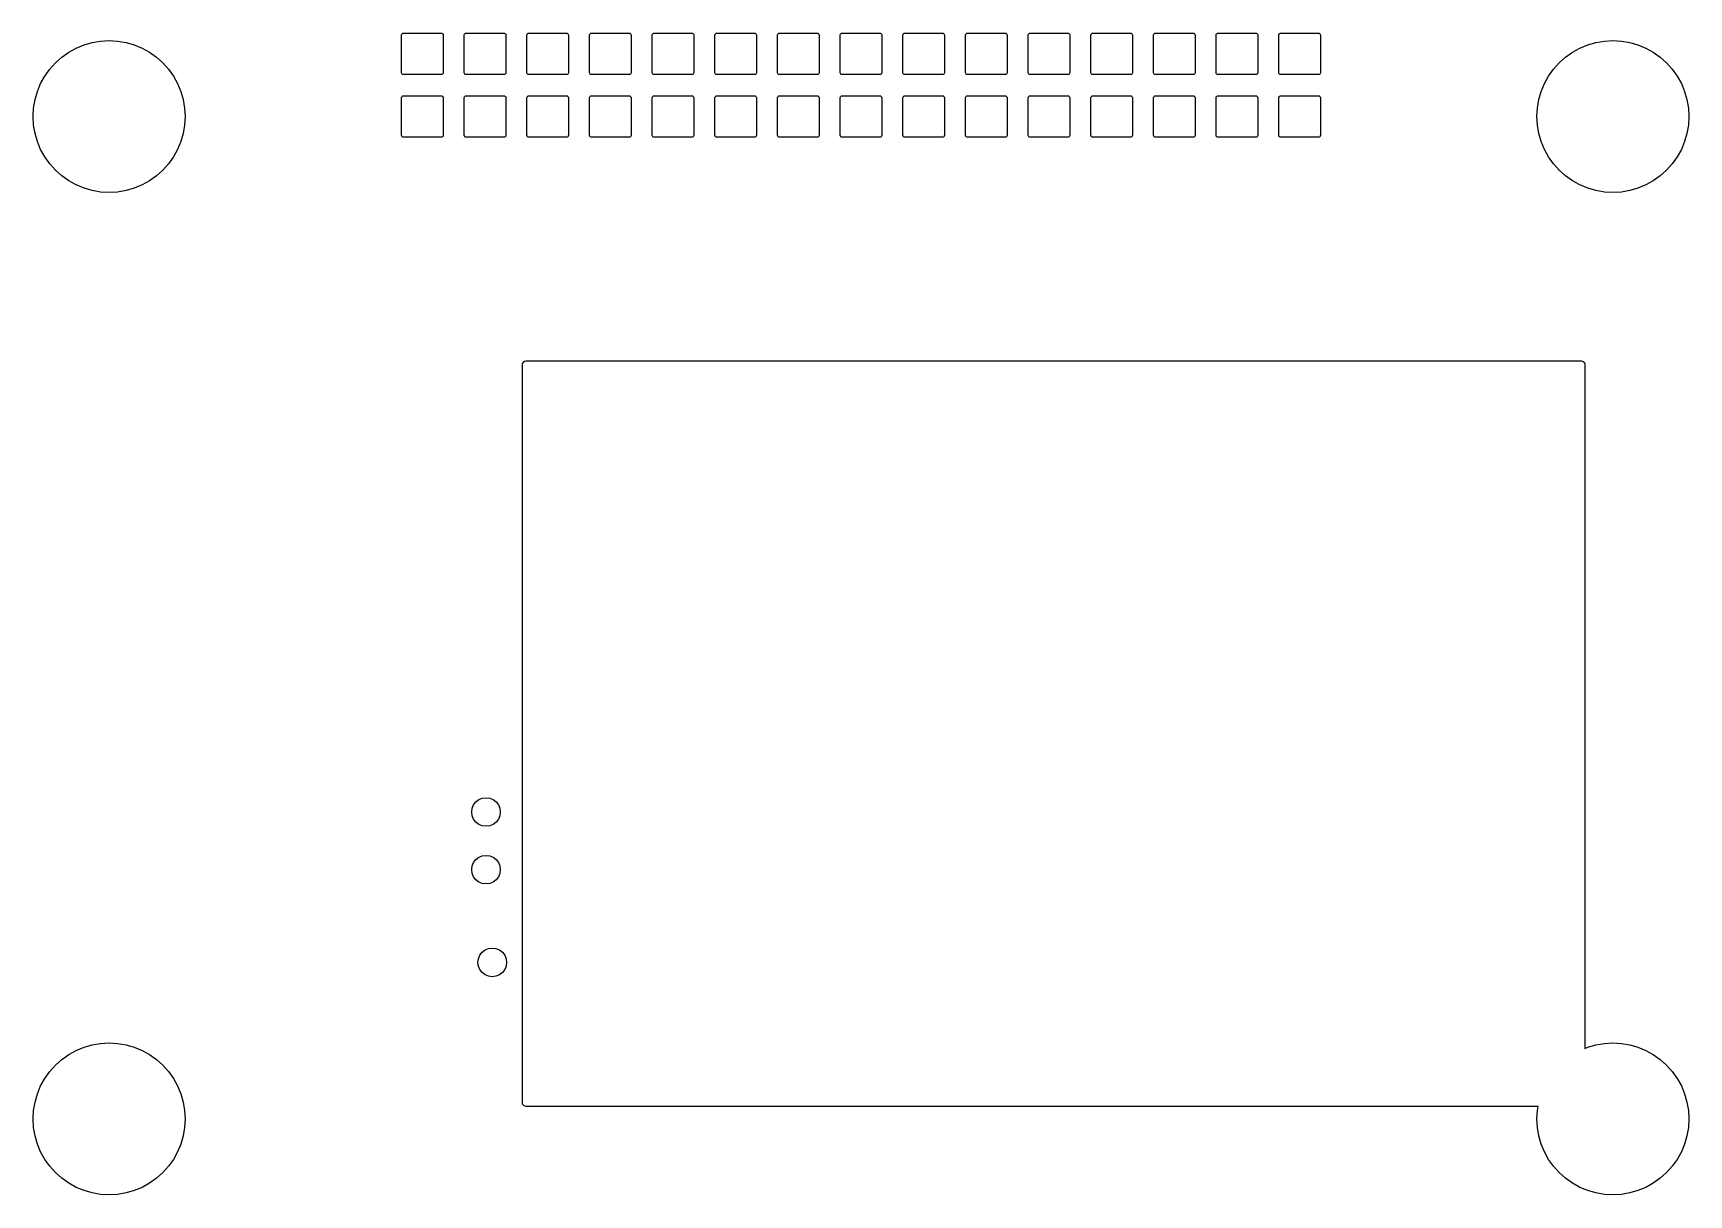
# Model space of a CAD drawing. Extents: x 0.28 to 2.92, y 0.28 to 2.13.
import ezdxf

# ---------------------------------------------------------------- set-up
doc = ezdxf.new("R2010")
doc.units = 0
doc.header["$MEASUREMENT"] = 0
doc.layers.add('BLACK', color=7, linetype='CONTINUOUS')

msp = doc.modelspace()

# ---------------------------------------------------------------- linework, layer by layer
at = {"layer": 'BLACK', "linetype": 'CONTINUOUS'}
for p, q in [((0.347387, 2.10925), (0.35995, 2.11446)), ((0.35995, 2.11446), (0.373017, 2.11822)), ((0.373017, 2.11822), (0.386423, 2.1205)), ((0.386423, 2.1205), (0.4, 2.12126)), ((0.4, 2.12126), (0.413577, 2.1205)), ((0.413577, 2.1205), (0.426983, 2.11822)), ((0.426983, 2.11822), (0.44005, 2.11446)), ((0.44005, 2.11446), (0.452613, 2.10925)), ((0.86685, 2.13), (0.86709, 2.13121)), ((0.86685, 2.07), (0.86685, 2.13)), ((0.86709, 2.13121), (0.867773, 2.13223)), ((0.867773, 2.13223), (0.868795, 2.13291)), ((0.868795, 2.13291), (0.87, 2.13315)), ((0.87, 2.13315), (0.93, 2.13315)), ((0.93, 2.13315), (0.931205, 2.13291)), ((0.931205, 2.13291), (0.932227, 2.13223)), ((0.932227, 2.13223), (0.93291, 2.13121)), ((0.93291, 2.13121), (0.93315, 2.13)), ((0.93315, 2.13), (0.93315, 2.07)), ((0.96685, 2.13), (0.96709, 2.13121)), ((0.96685, 2.07), (0.96685, 2.13)), ((0.96709, 2.13121), (0.967773, 2.13223)), ((0.967773, 2.13223), (0.968795, 2.13291)), ((0.968795, 2.13291), (0.97, 2.13315)), ((0.97, 2.13315), (1.03, 2.13315)), ((1.03, 2.13315), (1.03121, 2.13291)), ((1.03121, 2.13291), (1.03223, 2.13223)), ((1.03223, 2.13223), (1.03291, 2.13121)), ((1.03291, 2.13121), (1.03315, 2.13)), ((1.03315, 2.13), (1.03315, 2.07)), ((1.06685, 2.13), (1.06709, 2.13121)), ((1.06685, 2.07), (1.06685, 2.13)), ((1.06709, 2.13121), (1.06777, 2.13223)), ((1.06777, 2.13223), (1.06879, 2.13291)), ((1.06879, 2.13291), (1.07, 2.13315)), ((1.07, 2.13315), (1.13, 2.13315)), ((1.13, 2.13315), (1.13121, 2.13291)), ((1.13121, 2.13291), (1.13223, 2.13223)), ((1.13223, 2.13223), (1.13291, 2.13121)), ((1.13291, 2.13121), (1.13315, 2.13)), ((1.13315, 2.13), (1.13315, 2.07)), ((1.16685, 2.13), (1.16709, 2.13121)), ((1.16685, 2.07), (1.16685, 2.13)), ((1.16709, 2.13121), (1.16777, 2.13223)), ((1.16777, 2.13223), (1.16879, 2.13291)), ((1.16879, 2.13291), (1.17, 2.13315)), ((1.17, 2.13315), (1.23, 2.13315)), ((1.23, 2.13315), (1.23121, 2.13291)), ((1.23121, 2.13291), (1.23223, 2.13223)), ((1.23223, 2.13223), (1.23291, 2.13121)), ((1.23291, 2.13121), (1.23315, 2.13)), ((1.23315, 2.13), (1.23315, 2.07)), ((1.26685, 2.13), (1.26709, 2.13121)), ((1.26685, 2.07), (1.26685, 2.13)), ((1.26709, 2.13121), (1.26777, 2.13223)), ((1.26777, 2.13223), (1.26879, 2.13291)), ((1.26879, 2.13291), (1.27, 2.13315)), ((1.27, 2.13315), (1.33, 2.13315)), ((1.33, 2.13315), (1.33121, 2.13291)), ((1.33121, 2.13291), (1.33223, 2.13223)), ((1.33223, 2.13223), (1.33291, 2.13121)), ((1.33291, 2.13121), (1.33315, 2.13)), ((1.33315, 2.13), (1.33315, 2.07)), ((1.36685, 2.13), (1.36709, 2.13121)), ((1.36685, 2.07), (1.36685, 2.13)), ((1.36709, 2.13121), (1.36777, 2.13223)), ((1.36777, 2.13223), (1.36879, 2.13291)), ((1.36879, 2.13291), (1.37, 2.13315)), ((1.37, 2.13315), (1.43, 2.13315)), ((1.43, 2.13315), (1.43121, 2.13291)), ((1.43121, 2.13291), (1.43223, 2.13223)), ((1.43223, 2.13223), (1.43291, 2.13121)), ((1.43291, 2.13121), (1.43315, 2.13)), ((1.43315, 2.13), (1.43315, 2.07)), ((1.46685, 2.13), (1.46709, 2.13121)), ((1.46685, 2.07), (1.46685, 2.13)), ((1.46709, 2.13121), (1.46777, 2.13223)), ((1.46777, 2.13223), (1.46879, 2.13291)), ((1.46879, 2.13291), (1.47, 2.13315)), ((1.47, 2.13315), (1.53, 2.13315)), ((1.53, 2.13315), (1.53121, 2.13291)), ((1.53121, 2.13291), (1.53223, 2.13223)), ((1.53223, 2.13223), (1.53291, 2.13121)), ((1.53291, 2.13121), (1.53315, 2.13)), ((1.53315, 2.13), (1.53315, 2.07)), ((1.56685, 2.13), (1.56709, 2.13121)), ((1.56685, 2.07), (1.56685, 2.13)), ((1.56709, 2.13121), (1.56777, 2.13223)), ((1.56777, 2.13223), (1.56879, 2.13291)), ((1.56879, 2.13291), (1.57, 2.13315)), ((1.57, 2.13315), (1.63, 2.13315)), ((1.63, 2.13315), (1.63121, 2.13291)), ((1.63121, 2.13291), (1.63223, 2.13223)), ((1.63223, 2.13223), (1.63291, 2.13121)), ((1.63291, 2.13121), (1.63315, 2.13)), ((1.63315, 2.13), (1.63315, 2.07)), ((1.66685, 2.13), (1.66709, 2.13121)), ((1.66685, 2.07), (1.66685, 2.13)), ((1.66709, 2.13121), (1.66777, 2.13223)), ((1.66777, 2.13223), (1.66879, 2.13291)), ((1.66879, 2.13291), (1.67, 2.13315)), ((1.67, 2.13315), (1.73, 2.13315)), ((1.73, 2.13315), (1.73121, 2.13291)), ((1.73121, 2.13291), (1.73223, 2.13223)), ((1.73223, 2.13223), (1.73291, 2.13121)), ((1.73291, 2.13121), (1.73315, 2.13)), ((1.73315, 2.13), (1.73315, 2.07)), ((1.76685, 2.13), (1.76709, 2.13121)), ((1.76685, 2.07), (1.76685, 2.13)), ((1.76709, 2.13121), (1.76777, 2.13223)), ((1.76777, 2.13223), (1.76879, 2.13291)), ((1.76879, 2.13291), (1.77, 2.13315)), ((1.77, 2.13315), (1.83, 2.13315)), ((1.83, 2.13315), (1.83121, 2.13291)), ((1.83121, 2.13291), (1.83223, 2.13223)), ((1.83223, 2.13223), (1.83291, 2.13121)), ((1.83291, 2.13121), (1.83315, 2.13)), ((1.83315, 2.13), (1.83315, 2.07)), ((1.86685, 2.13), (1.86709, 2.13121)), ((1.86685, 2.07), (1.86685, 2.13)), ((1.86709, 2.13121), (1.86777, 2.13223)), ((1.86777, 2.13223), (1.86879, 2.13291)), ((1.86879, 2.13291), (1.87, 2.13315)), ((1.87, 2.13315), (1.93, 2.13315)), ((1.93, 2.13315), (1.93121, 2.13291)), ((1.93121, 2.13291), (1.93223, 2.13223)), ((1.93223, 2.13223), (1.93291, 2.13121)), ((1.93291, 2.13121), (1.93315, 2.13)), ((1.93315, 2.13), (1.93315, 2.07)), ((1.96685, 2.13), (1.96709, 2.13121)), ((1.96685, 2.07), (1.96685, 2.13)), ((1.96709, 2.13121), (1.96777, 2.13223)), ((1.96777, 2.13223), (1.96879, 2.13291)), ((1.96879, 2.13291), (1.97, 2.13315)), ((1.97, 2.13315), (2.03, 2.13315)), ((2.03, 2.13315), (2.03121, 2.13291)), ((2.03121, 2.13291), (2.03223, 2.13223)), ((2.03223, 2.13223), (2.03291, 2.13121)), ((2.03291, 2.13121), (2.03315, 2.13)), ((2.03315, 2.13), (2.03315, 2.07)), ((2.06685, 2.13), (2.06709, 2.13121)), ((2.06685, 2.07), (2.06685, 2.13)), ((2.06709, 2.13121), (2.06777, 2.13223)), ((2.06777, 2.13223), (2.06879, 2.13291)), ((2.06879, 2.13291), (2.07, 2.13315)), ((2.07, 2.13315), (2.13, 2.13315)), ((2.13, 2.13315), (2.13121, 2.13291)), ((2.13121, 2.13291), (2.13223, 2.13223)), ((2.13223, 2.13223), (2.13291, 2.13121)), ((2.13291, 2.13121), (2.13315, 2.13)), ((2.13315, 2.13), (2.13315, 2.07)), ((2.16685, 2.13), (2.16709, 2.13121)), ((2.16685, 2.07), (2.16685, 2.13)), ((2.16709, 2.13121), (2.16777, 2.13223)), ((2.16777, 2.13223), (2.16879, 2.13291)), ((2.16879, 2.13291), (2.17, 2.13315)), ((2.17, 2.13315), (2.23, 2.13315)), ((2.23, 2.13315), (2.23121, 2.13291)), ((2.23121, 2.13291), (2.23223, 2.13223)), ((2.23223, 2.13223), (2.23291, 2.13121)), ((2.23291, 2.13121), (2.23315, 2.13)), ((2.23315, 2.13), (2.23315, 2.07)), ((2.26685, 2.13), (2.26709, 2.13121)), ((2.26685, 2.07), (2.26685, 2.13)), ((2.26709, 2.13121), (2.26777, 2.13223)), ((2.26777, 2.13223), (2.26879, 2.13291)), ((2.26879, 2.13291), (2.27, 2.13315)), ((2.27, 2.13315), (2.33, 2.13315)), ((2.33, 2.13315), (2.33121, 2.13291)), ((2.33121, 2.13291), (2.33223, 2.13223)), ((2.33223, 2.13223), (2.33291, 2.13121)), ((2.33291, 2.13121), (2.33315, 2.13)), ((2.33315, 2.13), (2.33315, 2.07)), ((2.74739, 2.10925), (2.75995, 2.11446)), ((2.75995, 2.11446), (2.77302, 2.11822)), ((2.77302, 2.11822), (2.78642, 2.1205)), ((2.78642, 2.1205), (2.8, 2.12126)), ((2.8, 2.12126), (2.81358, 2.1205)), ((2.81358, 2.1205), (2.82698, 2.11822)), ((2.82698, 2.11822), (2.84005, 2.11446)), ((2.84005, 2.11446), (2.85261, 2.10925)), ((0.314256, 2.08574), (0.324396, 2.0948)), ((0.324396, 2.0948), (0.335486, 2.10267)), ((0.335486, 2.10267), (0.347387, 2.10925)), ((0.452613, 2.10925), (0.464514, 2.10267)), ((0.464514, 2.10267), (0.475604, 2.0948)), ((0.475604, 2.0948), (0.485744, 2.08574)), ((2.71426, 2.08574), (2.7244, 2.0948)), ((2.7244, 2.0948), (2.73549, 2.10267)), ((2.73549, 2.10267), (2.74739, 2.10925)), ((2.85261, 2.10925), (2.86451, 2.10267)), ((2.86451, 2.10267), (2.8756, 2.0948)), ((2.8756, 2.0948), (2.88574, 2.08574)), ((0.290749, 2.05261), (0.297326, 2.06451)), ((0.297326, 2.06451), (0.305195, 2.0756)), ((0.305195, 2.0756), (0.314256, 2.08574)), ((0.485744, 2.08574), (0.494805, 2.0756)), ((0.494805, 2.0756), (0.502674, 2.06451)), ((0.502674, 2.06451), (0.509251, 2.05261)), ((0.86709, 2.06879), (0.86685, 2.07)), ((0.867773, 2.06777), (0.86709, 2.06879)), ((0.868795, 2.06709), (0.867773, 2.06777)), ((0.87, 2.06685), (0.868795, 2.06709)), ((0.93, 2.06685), (0.87, 2.06685)), ((0.931205, 2.06709), (0.93, 2.06685)), ((0.932227, 2.06777), (0.931205, 2.06709)), ((0.93291, 2.06879), (0.932227, 2.06777)), ((0.93315, 2.07), (0.93291, 2.06879)), ((0.96709, 2.06879), (0.96685, 2.07)), ((0.967773, 2.06777), (0.96709, 2.06879)), ((0.968795, 2.06709), (0.967773, 2.06777)), ((0.97, 2.06685), (0.968795, 2.06709)), ((1.03, 2.06685), (0.97, 2.06685)), ((1.03121, 2.06709), (1.03, 2.06685)), ((1.03223, 2.06777), (1.03121, 2.06709)), ((1.03291, 2.06879), (1.03223, 2.06777)), ((1.03315, 2.07), (1.03291, 2.06879)), ((1.06709, 2.06879), (1.06685, 2.07)), ((1.06777, 2.06777), (1.06709, 2.06879)), ((1.06879, 2.06709), (1.06777, 2.06777)), ((1.07, 2.06685), (1.06879, 2.06709)), ((1.13, 2.06685), (1.07, 2.06685)), ((1.13121, 2.06709), (1.13, 2.06685)), ((1.13223, 2.06777), (1.13121, 2.06709)), ((1.13291, 2.06879), (1.13223, 2.06777)), ((1.13315, 2.07), (1.13291, 2.06879)), ((1.16709, 2.06879), (1.16685, 2.07)), ((1.16777, 2.06777), (1.16709, 2.06879)), ((1.16879, 2.06709), (1.16777, 2.06777)), ((1.17, 2.06685), (1.16879, 2.06709)), ((1.23, 2.06685), (1.17, 2.06685)), ((1.23121, 2.06709), (1.23, 2.06685)), ((1.23223, 2.06777), (1.23121, 2.06709)), ((1.23291, 2.06879), (1.23223, 2.06777)), ((1.23315, 2.07), (1.23291, 2.06879)), ((1.26709, 2.06879), (1.26685, 2.07)), ((1.26777, 2.06777), (1.26709, 2.06879)), ((1.26879, 2.06709), (1.26777, 2.06777)), ((1.27, 2.06685), (1.26879, 2.06709)), ((1.33, 2.06685), (1.27, 2.06685)), ((1.33121, 2.06709), (1.33, 2.06685)), ((1.33223, 2.06777), (1.33121, 2.06709)), ((1.33291, 2.06879), (1.33223, 2.06777)), ((1.33315, 2.07), (1.33291, 2.06879)), ((1.36709, 2.06879), (1.36685, 2.07)), ((1.36777, 2.06777), (1.36709, 2.06879)), ((1.36879, 2.06709), (1.36777, 2.06777)), ((1.37, 2.06685), (1.36879, 2.06709)), ((1.43, 2.06685), (1.37, 2.06685)), ((1.43121, 2.06709), (1.43, 2.06685)), ((1.43223, 2.06777), (1.43121, 2.06709)), ((1.43291, 2.06879), (1.43223, 2.06777)), ((1.43315, 2.07), (1.43291, 2.06879)), ((1.46709, 2.06879), (1.46685, 2.07)), ((1.46777, 2.06777), (1.46709, 2.06879)), ((1.46879, 2.06709), (1.46777, 2.06777)), ((1.47, 2.06685), (1.46879, 2.06709)), ((1.53, 2.06685), (1.47, 2.06685)), ((1.53121, 2.06709), (1.53, 2.06685)), ((1.53223, 2.06777), (1.53121, 2.06709)), ((1.53291, 2.06879), (1.53223, 2.06777)), ((1.53315, 2.07), (1.53291, 2.06879)), ((1.56709, 2.06879), (1.56685, 2.07)), ((1.56777, 2.06777), (1.56709, 2.06879)), ((1.56879, 2.06709), (1.56777, 2.06777)), ((1.57, 2.06685), (1.56879, 2.06709)), ((1.63, 2.06685), (1.57, 2.06685)), ((1.63121, 2.06709), (1.63, 2.06685)), ((1.63223, 2.06777), (1.63121, 2.06709)), ((1.63291, 2.06879), (1.63223, 2.06777)), ((1.63315, 2.07), (1.63291, 2.06879)), ((1.66709, 2.06879), (1.66685, 2.07)), ((1.66777, 2.06777), (1.66709, 2.06879)), ((1.66879, 2.06709), (1.66777, 2.06777)), ((1.67, 2.06685), (1.66879, 2.06709)), ((1.73, 2.06685), (1.67, 2.06685)), ((1.73121, 2.06709), (1.73, 2.06685)), ((1.73223, 2.06777), (1.73121, 2.06709)), ((1.73291, 2.06879), (1.73223, 2.06777)), ((1.73315, 2.07), (1.73291, 2.06879)), ((1.76709, 2.06879), (1.76685, 2.07)), ((1.76777, 2.06777), (1.76709, 2.06879)), ((1.76879, 2.06709), (1.76777, 2.06777)), ((1.77, 2.06685), (1.76879, 2.06709)), ((1.83, 2.06685), (1.77, 2.06685)), ((1.83121, 2.06709), (1.83, 2.06685)), ((1.83223, 2.06777), (1.83121, 2.06709)), ((1.83291, 2.06879), (1.83223, 2.06777)), ((1.83315, 2.07), (1.83291, 2.06879)), ((1.86709, 2.06879), (1.86685, 2.07)), ((1.86777, 2.06777), (1.86709, 2.06879)), ((1.86879, 2.06709), (1.86777, 2.06777)), ((1.87, 2.06685), (1.86879, 2.06709)), ((1.93, 2.06685), (1.87, 2.06685)), ((1.93121, 2.06709), (1.93, 2.06685)), ((1.93223, 2.06777), (1.93121, 2.06709)), ((1.93291, 2.06879), (1.93223, 2.06777)), ((1.93315, 2.07), (1.93291, 2.06879)), ((1.96709, 2.06879), (1.96685, 2.07)), ((1.96777, 2.06777), (1.96709, 2.06879)), ((1.96879, 2.06709), (1.96777, 2.06777)), ((1.97, 2.06685), (1.96879, 2.06709)), ((2.03, 2.06685), (1.97, 2.06685)), ((2.03121, 2.06709), (2.03, 2.06685)), ((2.03223, 2.06777), (2.03121, 2.06709)), ((2.03291, 2.06879), (2.03223, 2.06777)), ((2.03315, 2.07), (2.03291, 2.06879)), ((2.06709, 2.06879), (2.06685, 2.07)), ((2.06777, 2.06777), (2.06709, 2.06879)), ((2.06879, 2.06709), (2.06777, 2.06777)), ((2.07, 2.06685), (2.06879, 2.06709)), ((2.13, 2.06685), (2.07, 2.06685)), ((2.13121, 2.06709), (2.13, 2.06685)), ((2.13223, 2.06777), (2.13121, 2.06709)), ((2.13291, 2.06879), (2.13223, 2.06777)), ((2.13315, 2.07), (2.13291, 2.06879)), ((2.16709, 2.06879), (2.16685, 2.07)), ((2.16777, 2.06777), (2.16709, 2.06879)), ((2.16879, 2.06709), (2.16777, 2.06777)), ((2.17, 2.06685), (2.16879, 2.06709)), ((2.23, 2.06685), (2.17, 2.06685)), ((2.23121, 2.06709), (2.23, 2.06685)), ((2.23223, 2.06777), (2.23121, 2.06709)), ((2.23291, 2.06879), (2.23223, 2.06777)), ((2.23315, 2.07), (2.23291, 2.06879)), ((2.26709, 2.06879), (2.26685, 2.07)), ((2.26777, 2.06777), (2.26709, 2.06879)), ((2.26879, 2.06709), (2.26777, 2.06777)), ((2.27, 2.06685), (2.26879, 2.06709)), ((2.33, 2.06685), (2.27, 2.06685)), ((2.33121, 2.06709), (2.33, 2.06685)), ((2.33223, 2.06777), (2.33121, 2.06709)), ((2.33291, 2.06879), (2.33223, 2.06777)), ((2.33315, 2.07), (2.33291, 2.06879)), ((2.69075, 2.05261), (2.69733, 2.06451)), ((2.69733, 2.06451), (2.7052, 2.0756)), ((2.7052, 2.0756), (2.71426, 2.08574)), ((2.88574, 2.08574), (2.8948, 2.0756)), ((2.8948, 2.0756), (2.90267, 2.06451)), ((2.90267, 2.06451), (2.90925, 2.05261)), ((0.28178, 2.02698), (0.285545, 2.04005)), ((0.285545, 2.04005), (0.290749, 2.05261)), ((0.509251, 2.05261), (0.514455, 2.04005)), ((0.514455, 2.04005), (0.51822, 2.02698)), ((2.68178, 2.02698), (2.68554, 2.04005)), ((2.68554, 2.04005), (2.69075, 2.05261)), ((2.90925, 2.05261), (2.91446, 2.04005)), ((2.91446, 2.04005), (2.91822, 2.02698)), ((0.27874, 2), (0.279503, 2.01358)), ((0.279503, 2.01358), (0.28178, 2.02698)), ((0.51822, 2.02698), (0.520497, 2.01358)), ((0.520497, 2.01358), (0.52126, 2)), ((0.86685, 2.03), (0.86709, 2.03121)), ((0.86685, 1.97), (0.86685, 2.03)), ((0.86709, 2.03121), (0.867773, 2.03223)), ((0.867773, 2.03223), (0.868795, 2.03291)), ((0.868795, 2.03291), (0.87, 2.03315)), ((0.87, 2.03315), (0.93, 2.03315)), ((0.93, 2.03315), (0.931205, 2.03291)), ((0.931205, 2.03291), (0.932227, 2.03223)), ((0.932227, 2.03223), (0.93291, 2.03121)), ((0.93291, 2.03121), (0.93315, 2.03)), ((0.93315, 2.03), (0.93315, 1.97)), ((0.96685, 2.03), (0.96709, 2.03121)), ((0.96685, 1.97), (0.96685, 2.03)), ((0.96709, 2.03121), (0.967773, 2.03223)), ((0.967773, 2.03223), (0.968795, 2.03291)), ((0.968795, 2.03291), (0.97, 2.03315)), ((0.97, 2.03315), (1.03, 2.03315)), ((1.03, 2.03315), (1.03121, 2.03291)), ((1.03121, 2.03291), (1.03223, 2.03223)), ((1.03223, 2.03223), (1.03291, 2.03121)), ((1.03291, 2.03121), (1.03315, 2.03)), ((1.03315, 2.03), (1.03315, 1.97)), ((1.06685, 2.03), (1.06709, 2.03121)), ((1.06685, 1.97), (1.06685, 2.03)), ((1.06709, 2.03121), (1.06777, 2.03223)), ((1.06777, 2.03223), (1.06879, 2.03291)), ((1.06879, 2.03291), (1.07, 2.03315)), ((1.07, 2.03315), (1.13, 2.03315)), ((1.13, 2.03315), (1.13121, 2.03291)), ((1.13121, 2.03291), (1.13223, 2.03223)), ((1.13223, 2.03223), (1.13291, 2.03121)), ((1.13291, 2.03121), (1.13315, 2.03)), ((1.13315, 2.03), (1.13315, 1.97)), ((1.16685, 2.03), (1.16709, 2.03121)), ((1.16685, 1.97), (1.16685, 2.03)), ((1.16709, 2.03121), (1.16777, 2.03223)), ((1.16777, 2.03223), (1.16879, 2.03291)), ((1.16879, 2.03291), (1.17, 2.03315)), ((1.17, 2.03315), (1.23, 2.03315)), ((1.23, 2.03315), (1.23121, 2.03291)), ((1.23121, 2.03291), (1.23223, 2.03223)), ((1.23223, 2.03223), (1.23291, 2.03121)), ((1.23291, 2.03121), (1.23315, 2.03)), ((1.23315, 2.03), (1.23315, 1.97)), ((1.26685, 2.03), (1.26709, 2.03121)), ((1.26685, 1.97), (1.26685, 2.03)), ((1.26709, 2.03121), (1.26777, 2.03223)), ((1.26777, 2.03223), (1.26879, 2.03291)), ((1.26879, 2.03291), (1.27, 2.03315)), ((1.27, 2.03315), (1.33, 2.03315)), ((1.33, 2.03315), (1.33121, 2.03291)), ((1.33121, 2.03291), (1.33223, 2.03223)), ((1.33223, 2.03223), (1.33291, 2.03121)), ((1.33291, 2.03121), (1.33315, 2.03)), ((1.33315, 2.03), (1.33315, 1.97)), ((1.36685, 2.03), (1.36709, 2.03121)), ((1.36685, 1.97), (1.36685, 2.03)), ((1.36709, 2.03121), (1.36777, 2.03223)), ((1.36777, 2.03223), (1.36879, 2.03291)), ((1.36879, 2.03291), (1.37, 2.03315)), ((1.37, 2.03315), (1.43, 2.03315)), ((1.43, 2.03315), (1.43121, 2.03291)), ((1.43121, 2.03291), (1.43223, 2.03223)), ((1.43223, 2.03223), (1.43291, 2.03121)), ((1.43291, 2.03121), (1.43315, 2.03)), ((1.43315, 2.03), (1.43315, 1.97)), ((1.46685, 2.03), (1.46709, 2.03121)), ((1.46685, 1.97), (1.46685, 2.03)), ((1.46709, 2.03121), (1.46777, 2.03223)), ((1.46777, 2.03223), (1.46879, 2.03291)), ((1.46879, 2.03291), (1.47, 2.03315)), ((1.47, 2.03315), (1.53, 2.03315)), ((1.53, 2.03315), (1.53121, 2.03291)), ((1.53121, 2.03291), (1.53223, 2.03223)), ((1.53223, 2.03223), (1.53291, 2.03121)), ((1.53291, 2.03121), (1.53315, 2.03)), ((1.53315, 2.03), (1.53315, 1.97)), ((1.56685, 2.03), (1.56709, 2.03121)), ((1.56685, 1.97), (1.56685, 2.03)), ((1.56709, 2.03121), (1.56777, 2.03223)), ((1.56777, 2.03223), (1.56879, 2.03291)), ((1.56879, 2.03291), (1.57, 2.03315)), ((1.57, 2.03315), (1.63, 2.03315)), ((1.63, 2.03315), (1.63121, 2.03291)), ((1.63121, 2.03291), (1.63223, 2.03223)), ((1.63223, 2.03223), (1.63291, 2.03121)), ((1.63291, 2.03121), (1.63315, 2.03)), ((1.63315, 2.03), (1.63315, 1.97)), ((1.66685, 2.03), (1.66709, 2.03121)), ((1.66685, 1.97), (1.66685, 2.03)), ((1.66709, 2.03121), (1.66777, 2.03223)), ((1.66777, 2.03223), (1.66879, 2.03291)), ((1.66879, 2.03291), (1.67, 2.03315)), ((1.67, 2.03315), (1.73, 2.03315)), ((1.73, 2.03315), (1.73121, 2.03291)), ((1.73121, 2.03291), (1.73223, 2.03223)), ((1.73223, 2.03223), (1.73291, 2.03121)), ((1.73291, 2.03121), (1.73315, 2.03)), ((1.73315, 2.03), (1.73315, 1.97)), ((1.76685, 2.03), (1.76709, 2.03121)), ((1.76685, 1.97), (1.76685, 2.03)), ((1.76709, 2.03121), (1.76777, 2.03223)), ((1.76777, 2.03223), (1.76879, 2.03291)), ((1.76879, 2.03291), (1.77, 2.03315)), ((1.77, 2.03315), (1.83, 2.03315)), ((1.83, 2.03315), (1.83121, 2.03291)), ((1.83121, 2.03291), (1.83223, 2.03223)), ((1.83223, 2.03223), (1.83291, 2.03121)), ((1.83291, 2.03121), (1.83315, 2.03)), ((1.83315, 2.03), (1.83315, 1.97)), ((1.86685, 2.03), (1.86709, 2.03121)), ((1.86685, 1.97), (1.86685, 2.03)), ((1.86709, 2.03121), (1.86777, 2.03223)), ((1.86777, 2.03223), (1.86879, 2.03291)), ((1.86879, 2.03291), (1.87, 2.03315)), ((1.87, 2.03315), (1.93, 2.03315)), ((1.93, 2.03315), (1.93121, 2.03291)), ((1.93121, 2.03291), (1.93223, 2.03223)), ((1.93223, 2.03223), (1.93291, 2.03121)), ((1.93291, 2.03121), (1.93315, 2.03)), ((1.93315, 2.03), (1.93315, 1.97)), ((1.96685, 2.03), (1.96709, 2.03121)), ((1.96685, 1.97), (1.96685, 2.03)), ((1.96709, 2.03121), (1.96777, 2.03223)), ((1.96777, 2.03223), (1.96879, 2.03291)), ((1.96879, 2.03291), (1.97, 2.03315)), ((1.97, 2.03315), (2.03, 2.03315)), ((2.03, 2.03315), (2.03121, 2.03291)), ((2.03121, 2.03291), (2.03223, 2.03223)), ((2.03223, 2.03223), (2.03291, 2.03121)), ((2.03291, 2.03121), (2.03315, 2.03)), ((2.03315, 2.03), (2.03315, 1.97)), ((2.06685, 2.03), (2.06709, 2.03121)), ((2.06685, 1.97), (2.06685, 2.03)), ((2.06709, 2.03121), (2.06777, 2.03223)), ((2.06777, 2.03223), (2.06879, 2.03291)), ((2.06879, 2.03291), (2.07, 2.03315)), ((2.07, 2.03315), (2.13, 2.03315)), ((2.13, 2.03315), (2.13121, 2.03291)), ((2.13121, 2.03291), (2.13223, 2.03223)), ((2.13223, 2.03223), (2.13291, 2.03121)), ((2.13291, 2.03121), (2.13315, 2.03)), ((2.13315, 2.03), (2.13315, 1.97)), ((2.16685, 2.03), (2.16709, 2.03121)), ((2.16685, 1.97), (2.16685, 2.03)), ((2.16709, 2.03121), (2.16777, 2.03223)), ((2.16777, 2.03223), (2.16879, 2.03291)), ((2.16879, 2.03291), (2.17, 2.03315)), ((2.17, 2.03315), (2.23, 2.03315)), ((2.23, 2.03315), (2.23121, 2.03291)), ((2.23121, 2.03291), (2.23223, 2.03223)), ((2.23223, 2.03223), (2.23291, 2.03121)), ((2.23291, 2.03121), (2.23315, 2.03)), ((2.23315, 2.03), (2.23315, 1.97)), ((2.26685, 2.03), (2.26709, 2.03121)), ((2.26685, 1.97), (2.26685, 2.03)), ((2.26709, 2.03121), (2.26777, 2.03223)), ((2.26777, 2.03223), (2.26879, 2.03291)), ((2.26879, 2.03291), (2.27, 2.03315)), ((2.27, 2.03315), (2.33, 2.03315)), ((2.33, 2.03315), (2.33121, 2.03291)), ((2.33121, 2.03291), (2.33223, 2.03223)), ((2.33223, 2.03223), (2.33291, 2.03121)), ((2.33291, 2.03121), (2.33315, 2.03)), ((2.33315, 2.03), (2.33315, 1.97)), ((2.67874, 2), (2.6795, 2.01358)), ((2.6795, 2.01358), (2.68178, 2.02698)), ((2.91822, 2.02698), (2.9205, 2.01358)), ((2.9205, 2.01358), (2.92126, 2)), ((0.279503, 1.98642), (0.27874, 2)), ((0.28178, 1.97302), (0.279503, 1.98642)), ((0.520497, 1.98642), (0.51822, 1.97302)), ((0.52126, 2), (0.520497, 1.98642)), ((2.6795, 1.98642), (2.67874, 2)), ((2.68178, 1.97302), (2.6795, 1.98642)), ((2.9205, 1.98642), (2.91822, 1.97302)), ((2.92126, 2), (2.9205, 1.98642)), ((0.285545, 1.95995), (0.28178, 1.97302)), ((0.290749, 1.94739), (0.285545, 1.95995)), ((0.514455, 1.95995), (0.509251, 1.94739)), ((0.51822, 1.97302), (0.514455, 1.95995)), ((0.86709, 1.96879), (0.86685, 1.97)), ((0.867773, 1.96777), (0.86709, 1.96879)), ((0.868795, 1.96709), (0.867773, 1.96777)), ((0.87, 1.96685), (0.868795, 1.96709)), ((0.93, 1.96685), (0.87, 1.96685)), ((0.931205, 1.96709), (0.93, 1.96685)), ((0.932227, 1.96777), (0.931205, 1.96709)), ((0.93291, 1.96879), (0.932227, 1.96777)), ((0.93315, 1.97), (0.93291, 1.96879)), ((0.96709, 1.96879), (0.96685, 1.97)), ((0.967773, 1.96777), (0.96709, 1.96879)), ((0.968795, 1.96709), (0.967773, 1.96777)), ((0.97, 1.96685), (0.968795, 1.96709)), ((1.03, 1.96685), (0.97, 1.96685)), ((1.03121, 1.96709), (1.03, 1.96685)), ((1.03223, 1.96777), (1.03121, 1.96709)), ((1.03291, 1.96879), (1.03223, 1.96777)), ((1.03315, 1.97), (1.03291, 1.96879)), ((1.06709, 1.96879), (1.06685, 1.97)), ((1.06777, 1.96777), (1.06709, 1.96879)), ((1.06879, 1.96709), (1.06777, 1.96777)), ((1.07, 1.96685), (1.06879, 1.96709)), ((1.13, 1.96685), (1.07, 1.96685)), ((1.13121, 1.96709), (1.13, 1.96685)), ((1.13223, 1.96777), (1.13121, 1.96709)), ((1.13291, 1.96879), (1.13223, 1.96777)), ((1.13315, 1.97), (1.13291, 1.96879)), ((1.16709, 1.96879), (1.16685, 1.97)), ((1.16777, 1.96777), (1.16709, 1.96879)), ((1.16879, 1.96709), (1.16777, 1.96777)), ((1.17, 1.96685), (1.16879, 1.96709)), ((1.23, 1.96685), (1.17, 1.96685)), ((1.23121, 1.96709), (1.23, 1.96685)), ((1.23223, 1.96777), (1.23121, 1.96709)), ((1.23291, 1.96879), (1.23223, 1.96777)), ((1.23315, 1.97), (1.23291, 1.96879)), ((1.26709, 1.96879), (1.26685, 1.97)), ((1.26777, 1.96777), (1.26709, 1.96879)), ((1.26879, 1.96709), (1.26777, 1.96777)), ((1.27, 1.96685), (1.26879, 1.96709)), ((1.33, 1.96685), (1.27, 1.96685)), ((1.33121, 1.96709), (1.33, 1.96685)), ((1.33223, 1.96777), (1.33121, 1.96709)), ((1.33291, 1.96879), (1.33223, 1.96777)), ((1.33315, 1.97), (1.33291, 1.96879)), ((1.36709, 1.96879), (1.36685, 1.97)), ((1.36777, 1.96777), (1.36709, 1.96879)), ((1.36879, 1.96709), (1.36777, 1.96777)), ((1.37, 1.96685), (1.36879, 1.96709)), ((1.43, 1.96685), (1.37, 1.96685)), ((1.43121, 1.96709), (1.43, 1.96685)), ((1.43223, 1.96777), (1.43121, 1.96709)), ((1.43291, 1.96879), (1.43223, 1.96777)), ((1.43315, 1.97), (1.43291, 1.96879)), ((1.46709, 1.96879), (1.46685, 1.97)), ((1.46777, 1.96777), (1.46709, 1.96879)), ((1.46879, 1.96709), (1.46777, 1.96777)), ((1.47, 1.96685), (1.46879, 1.96709)), ((1.53, 1.96685), (1.47, 1.96685)), ((1.53121, 1.96709), (1.53, 1.96685)), ((1.53223, 1.96777), (1.53121, 1.96709)), ((1.53291, 1.96879), (1.53223, 1.96777)), ((1.53315, 1.97), (1.53291, 1.96879)), ((1.56709, 1.96879), (1.56685, 1.97)), ((1.56777, 1.96777), (1.56709, 1.96879)), ((1.56879, 1.96709), (1.56777, 1.96777)), ((1.57, 1.96685), (1.56879, 1.96709)), ((1.63, 1.96685), (1.57, 1.96685)), ((1.63121, 1.96709), (1.63, 1.96685)), ((1.63223, 1.96777), (1.63121, 1.96709)), ((1.63291, 1.96879), (1.63223, 1.96777)), ((1.63315, 1.97), (1.63291, 1.96879)), ((1.66709, 1.96879), (1.66685, 1.97)), ((1.66777, 1.96777), (1.66709, 1.96879)), ((1.66879, 1.96709), (1.66777, 1.96777)), ((1.67, 1.96685), (1.66879, 1.96709)), ((1.73, 1.96685), (1.67, 1.96685)), ((1.73121, 1.96709), (1.73, 1.96685)), ((1.73223, 1.96777), (1.73121, 1.96709)), ((1.73291, 1.96879), (1.73223, 1.96777)), ((1.73315, 1.97), (1.73291, 1.96879)), ((1.76709, 1.96879), (1.76685, 1.97)), ((1.76777, 1.96777), (1.76709, 1.96879)), ((1.76879, 1.96709), (1.76777, 1.96777)), ((1.77, 1.96685), (1.76879, 1.96709)), ((1.83, 1.96685), (1.77, 1.96685)), ((1.83121, 1.96709), (1.83, 1.96685)), ((1.83223, 1.96777), (1.83121, 1.96709)), ((1.83291, 1.96879), (1.83223, 1.96777)), ((1.83315, 1.97), (1.83291, 1.96879)), ((1.86709, 1.96879), (1.86685, 1.97)), ((1.86777, 1.96777), (1.86709, 1.96879)), ((1.86879, 1.96709), (1.86777, 1.96777)), ((1.87, 1.96685), (1.86879, 1.96709)), ((1.93, 1.96685), (1.87, 1.96685)), ((1.93121, 1.96709), (1.93, 1.96685)), ((1.93223, 1.96777), (1.93121, 1.96709)), ((1.93291, 1.96879), (1.93223, 1.96777)), ((1.93315, 1.97), (1.93291, 1.96879)), ((1.96709, 1.96879), (1.96685, 1.97)), ((1.96777, 1.96777), (1.96709, 1.96879)), ((1.96879, 1.96709), (1.96777, 1.96777)), ((1.97, 1.96685), (1.96879, 1.96709)), ((2.03, 1.96685), (1.97, 1.96685)), ((2.03121, 1.96709), (2.03, 1.96685)), ((2.03223, 1.96777), (2.03121, 1.96709)), ((2.03291, 1.96879), (2.03223, 1.96777)), ((2.03315, 1.97), (2.03291, 1.96879)), ((2.06709, 1.96879), (2.06685, 1.97)), ((2.06777, 1.96777), (2.06709, 1.96879)), ((2.06879, 1.96709), (2.06777, 1.96777)), ((2.07, 1.96685), (2.06879, 1.96709)), ((2.13, 1.96685), (2.07, 1.96685)), ((2.13121, 1.96709), (2.13, 1.96685)), ((2.13223, 1.96777), (2.13121, 1.96709)), ((2.13291, 1.96879), (2.13223, 1.96777)), ((2.13315, 1.97), (2.13291, 1.96879)), ((2.16709, 1.96879), (2.16685, 1.97)), ((2.16777, 1.96777), (2.16709, 1.96879)), ((2.16879, 1.96709), (2.16777, 1.96777)), ((2.17, 1.96685), (2.16879, 1.96709)), ((2.23, 1.96685), (2.17, 1.96685)), ((2.23121, 1.96709), (2.23, 1.96685)), ((2.23223, 1.96777), (2.23121, 1.96709)), ((2.23291, 1.96879), (2.23223, 1.96777)), ((2.23315, 1.97), (2.23291, 1.96879)), ((2.26709, 1.96879), (2.26685, 1.97)), ((2.26777, 1.96777), (2.26709, 1.96879)), ((2.26879, 1.96709), (2.26777, 1.96777)), ((2.27, 1.96685), (2.26879, 1.96709)), ((2.33, 1.96685), (2.27, 1.96685)), ((2.33121, 1.96709), (2.33, 1.96685)), ((2.33223, 1.96777), (2.33121, 1.96709)), ((2.33291, 1.96879), (2.33223, 1.96777)), ((2.33315, 1.97), (2.33291, 1.96879)), ((2.68554, 1.95995), (2.68178, 1.97302)), ((2.69075, 1.94739), (2.68554, 1.95995)), ((2.91446, 1.95995), (2.90925, 1.94739)), ((2.91822, 1.97302), (2.91446, 1.95995)), ((0.297326, 1.93549), (0.290749, 1.94739)), ((0.305195, 1.9244), (0.297326, 1.93549)), ((0.502674, 1.93549), (0.494805, 1.9244)), ((0.509251, 1.94739), (0.502674, 1.93549)), ((2.69733, 1.93549), (2.69075, 1.94739)), ((2.7052, 1.9244), (2.69733, 1.93549)), ((2.90267, 1.93549), (2.8948, 1.9244)), ((2.90925, 1.94739), (2.90267, 1.93549)), ((0.314256, 1.91426), (0.305195, 1.9244)), ((0.324396, 1.9052), (0.314256, 1.91426)), ((0.335486, 1.89733), (0.324396, 1.9052)), ((0.475604, 1.9052), (0.464514, 1.89733)), ((0.485744, 1.91426), (0.475604, 1.9052)), ((0.494805, 1.9244), (0.485744, 1.91426)), ((2.71426, 1.91426), (2.7052, 1.9244)), ((2.7244, 1.9052), (2.71426, 1.91426)), ((2.73549, 1.89733), (2.7244, 1.9052)), ((2.8756, 1.9052), (2.86451, 1.89733)), ((2.88574, 1.91426), (2.8756, 1.9052)), ((2.8948, 1.9244), (2.88574, 1.91426)), ((0.347387, 1.89075), (0.335486, 1.89733)), ((0.35995, 1.88554), (0.347387, 1.89075)), ((0.373017, 1.88178), (0.35995, 1.88554)), ((0.386423, 1.8795), (0.373017, 1.88178)), ((0.4, 1.87874), (0.386423, 1.8795)), ((0.413577, 1.8795), (0.4, 1.87874)), ((0.426983, 1.88178), (0.413577, 1.8795)), ((0.44005, 1.88554), (0.426983, 1.88178)), ((0.452613, 1.89075), (0.44005, 1.88554)), ((0.464514, 1.89733), (0.452613, 1.89075)), ((2.74739, 1.89075), (2.73549, 1.89733)), ((2.75995, 1.88554), (2.74739, 1.89075)), ((2.77302, 1.88178), (2.75995, 1.88554)), ((2.78642, 1.8795), (2.77302, 1.88178)), ((2.8, 1.87874), (2.78642, 1.8795)), ((2.81358, 1.8795), (2.8, 1.87874)), ((2.82698, 1.88178), (2.81358, 1.8795)), ((2.84005, 1.88554), (2.82698, 1.88178)), ((2.85261, 1.89075), (2.84005, 1.88554)), ((2.86451, 1.89733), (2.85261, 1.89075)), ((1.06, 1.60512), (1.06078, 1.60776)), ((1.06, 0.424882), (1.06, 1.60512)), ((1.06078, 1.60776), (1.06285, 1.60956)), ((1.06285, 1.60956), (1.06488, 1.61)), ((1.06488, 1.61), (2.75012, 1.61)), ((2.75012, 1.61), (2.75276, 1.60922)), ((2.75276, 1.60922), (2.75456, 1.60715)), ((2.75456, 1.60715), (2.755, 1.60512)), ((2.755, 1.60512), (2.755, 0.512405)), ((0.979487, 0.895768), (0.981768, 0.901276)), ((0.981768, 0.901276), (0.985397, 0.906005)), ((0.985397, 0.906005), (0.990126, 0.909634)), ((0.990126, 0.909634), (0.995633, 0.911915)), ((0.995633, 0.911915), (1.00154, 0.912693)), ((1.00154, 0.912693), (1.00745, 0.911915)), ((1.00745, 0.911915), (1.01296, 0.909634)), ((1.01296, 0.909634), (1.01769, 0.906005)), ((1.01769, 0.906005), (1.02132, 0.901276)), ((1.02132, 0.901276), (1.0236, 0.895768)), ((0.978709, 0.889858), (0.979487, 0.895768)), ((0.979487, 0.883948), (0.978709, 0.889858)), ((0.981768, 0.878441), (0.979487, 0.883948)), ((0.985397, 0.873712), (0.981768, 0.878441)), ((0.990126, 0.870083), (0.985397, 0.873712)), ((1.01769, 0.873712), (1.01296, 0.870083)), ((1.02132, 0.878441), (1.01769, 0.873712)), ((1.0236, 0.883948), (1.02132, 0.878441)), ((1.0236, 0.895768), (1.02438, 0.889858)), ((1.02438, 0.889858), (1.0236, 0.883948)), ((0.995633, 0.867802), (0.990126, 0.870083)), ((1.00154, 0.867024), (0.995633, 0.867802)), ((1.00745, 0.867802), (1.00154, 0.867024)), ((1.01296, 0.870083), (1.00745, 0.867802)), ((0.990126, 0.817634), (0.995633, 0.819915)), ((0.995633, 0.819915), (1.00154, 0.820693)), ((1.00154, 0.820693), (1.00745, 0.819915)), ((1.00745, 0.819915), (1.01296, 0.817634)), ((0.978709, 0.797858), (0.979487, 0.803768)), ((0.979487, 0.791948), (0.978709, 0.797858)), ((0.979487, 0.803768), (0.981768, 0.809276)), ((0.981768, 0.809276), (0.985397, 0.814005)), ((0.985397, 0.814005), (0.990126, 0.817634)), ((1.01296, 0.817634), (1.01769, 0.814005)), ((1.01769, 0.814005), (1.02132, 0.809276)), ((1.02132, 0.809276), (1.0236, 0.803768)), ((1.0236, 0.803768), (1.02438, 0.797858)), ((1.02438, 0.797858), (1.0236, 0.791948)), ((0.981768, 0.786441), (0.979487, 0.791948)), ((0.985397, 0.781712), (0.981768, 0.786441)), ((0.990126, 0.778083), (0.985397, 0.781712)), ((0.995633, 0.775802), (0.990126, 0.778083)), ((1.00154, 0.775024), (0.995633, 0.775802)), ((1.00745, 0.775802), (1.00154, 0.775024)), ((1.01296, 0.778083), (1.00745, 0.775802)), ((1.01769, 0.781712), (1.01296, 0.778083)), ((1.02132, 0.786441), (1.01769, 0.781712)), ((1.0236, 0.791948), (1.02132, 0.786441)), ((0.989487, 0.655768), (0.991768, 0.661276)), ((0.991768, 0.661276), (0.995397, 0.666005)), ((0.995397, 0.666005), (1.00013, 0.669634)), ((1.00013, 0.669634), (1.00563, 0.671915)), ((1.00563, 0.671915), (1.01154, 0.672693)), ((1.01154, 0.672693), (1.01745, 0.671915)), ((1.01745, 0.671915), (1.02296, 0.669634)), ((1.02296, 0.669634), (1.02769, 0.666005)), ((1.02769, 0.666005), (1.03132, 0.661276)), ((1.03132, 0.661276), (1.0336, 0.655768)), ((0.988709, 0.649858), (0.989487, 0.655768)), ((0.989487, 0.643948), (0.988709, 0.649858)), ((0.991768, 0.638441), (0.989487, 0.643948)), ((0.995397, 0.633712), (0.991768, 0.638441)), ((1.03132, 0.638441), (1.02769, 0.633712)), ((1.0336, 0.643948), (1.03132, 0.638441)), ((1.0336, 0.655768), (1.03438, 0.649858)), ((1.03438, 0.649858), (1.0336, 0.643948)), ((1.00013, 0.630083), (0.995397, 0.633712)), ((1.00563, 0.627802), (1.00013, 0.630083)), ((1.01154, 0.627024), (1.00563, 0.627802)), ((1.01745, 0.627802), (1.01154, 0.627024)), ((1.02296, 0.630083), (1.01745, 0.627802)), ((1.02769, 0.633712), (1.02296, 0.630083)), ((0.324396, 0.494805), (0.335486, 0.502674)), ((0.335486, 0.502674), (0.347387, 0.509251)), ((0.347387, 0.509251), (0.35995, 0.514455)), ((0.35995, 0.514455), (0.373017, 0.51822)), ((0.373017, 0.51822), (0.386423, 0.520497)), ((0.386423, 0.520497), (0.4, 0.52126)), ((0.4, 0.52126), (0.413577, 0.520497)), ((0.413577, 0.520497), (0.426983, 0.51822)), ((0.426983, 0.51822), (0.44005, 0.514455)), ((0.44005, 0.514455), (0.452613, 0.509251)), ((0.452613, 0.509251), (0.464514, 0.502674)), ((0.464514, 0.502674), (0.475604, 0.494805)), ((2.755, 0.512405), (2.75995, 0.514455)), ((2.75995, 0.514455), (2.77302, 0.51822)), ((2.77302, 0.51822), (2.78642, 0.520497)), ((2.78642, 0.520497), (2.8, 0.52126)), ((2.8, 0.52126), (2.81358, 0.520497)), ((2.81358, 0.520497), (2.82698, 0.51822)), ((2.82698, 0.51822), (2.84005, 0.514455)), ((2.84005, 0.514455), (2.85261, 0.509251)), ((2.85261, 0.509251), (2.86451, 0.502674)), ((2.86451, 0.502674), (2.8756, 0.494805)), ((0.305195, 0.475604), (0.314256, 0.485744)), ((0.314256, 0.485744), (0.324396, 0.494805)), ((0.475604, 0.494805), (0.485744, 0.485744)), ((0.485744, 0.485744), (0.494805, 0.475604)), ((2.8756, 0.494805), (2.88574, 0.485744)), ((2.88574, 0.485744), (2.8948, 0.475604)), ((0.285545, 0.44005), (0.290749, 0.452613)), ((0.290749, 0.452613), (0.297326, 0.464514)), ((0.297326, 0.464514), (0.305195, 0.475604)), ((0.494805, 0.475604), (0.502674, 0.464514)), ((0.502674, 0.464514), (0.509251, 0.452613)), ((0.509251, 0.452613), (0.514455, 0.44005)), ((2.8948, 0.475604), (2.90267, 0.464514)), ((2.90267, 0.464514), (2.90925, 0.452613)), ((2.90925, 0.452613), (2.91446, 0.44005)), ((0.279503, 0.413577), (0.28178, 0.426983)), ((0.28178, 0.426983), (0.285545, 0.44005)), ((0.514455, 0.44005), (0.51822, 0.426983)), ((0.51822, 0.426983), (0.520497, 0.413577)), ((1.06044, 0.422854), (1.06, 0.424882)), ((1.06224, 0.420775), (1.06044, 0.422854)), ((2.91446, 0.44005), (2.91822, 0.426983)), ((2.91822, 0.426983), (2.9205, 0.413577)), ((0.27874, 0.4), (0.279503, 0.413577)), ((0.279503, 0.386423), (0.27874, 0.4)), ((0.520497, 0.413577), (0.52126, 0.4)), ((0.52126, 0.4), (0.520497, 0.386423)), ((1.06488, 0.42), (1.06224, 0.420775)), ((2.68059, 0.42), (1.06488, 0.42)), ((2.67874, 0.4), (2.6795, 0.413577)), ((2.6795, 0.386423), (2.67874, 0.4)), ((2.6795, 0.413577), (2.68059, 0.42)), ((2.9205, 0.413577), (2.92126, 0.4)), ((2.92126, 0.4), (2.9205, 0.386423)), ((0.28178, 0.373017), (0.279503, 0.386423)), ((0.285545, 0.35995), (0.28178, 0.373017)), ((0.51822, 0.373017), (0.514455, 0.35995)), ((0.520497, 0.386423), (0.51822, 0.373017)), ((2.68178, 0.373017), (2.6795, 0.386423)), ((2.68554, 0.35995), (2.68178, 0.373017)), ((2.91822, 0.373017), (2.91446, 0.35995)), ((2.9205, 0.386423), (2.91822, 0.373017)), ((0.290749, 0.347387), (0.285545, 0.35995)), ((0.297326, 0.335486), (0.290749, 0.347387)), ((0.509251, 0.347387), (0.502674, 0.335486)), ((0.514455, 0.35995), (0.509251, 0.347387)), ((2.69075, 0.347387), (2.68554, 0.35995)), ((2.69733, 0.335486), (2.69075, 0.347387)), ((2.90925, 0.347387), (2.90267, 0.335486)), ((2.91446, 0.35995), (2.90925, 0.347387)), ((0.305195, 0.324396), (0.297326, 0.335486)), ((0.314256, 0.314256), (0.305195, 0.324396)), ((0.494805, 0.324396), (0.485744, 0.314256)), ((0.502674, 0.335486), (0.494805, 0.324396)), ((2.7052, 0.324396), (2.69733, 0.335486)), ((2.71426, 0.314256), (2.7052, 0.324396)), ((2.8948, 0.324396), (2.88574, 0.314256)), ((2.90267, 0.335486), (2.8948, 0.324396)), ((0.324396, 0.305195), (0.314256, 0.314256)), ((0.335486, 0.297326), (0.324396, 0.305195)), ((0.347387, 0.290749), (0.335486, 0.297326)), ((0.35995, 0.285545), (0.347387, 0.290749)), ((0.452613, 0.290749), (0.44005, 0.285545)), ((0.464514, 0.297326), (0.452613, 0.290749)), ((0.475604, 0.305195), (0.464514, 0.297326)), ((0.485744, 0.314256), (0.475604, 0.305195)), ((2.7244, 0.305195), (2.71426, 0.314256)), ((2.73549, 0.297326), (2.7244, 0.305195)), ((2.74739, 0.290749), (2.73549, 0.297326)), ((2.75995, 0.285545), (2.74739, 0.290749)), ((2.85261, 0.290749), (2.84005, 0.285545)), ((2.86451, 0.297326), (2.85261, 0.290749)), ((2.8756, 0.305195), (2.86451, 0.297326)), ((2.88574, 0.314256), (2.8756, 0.305195)), ((0.373017, 0.28178), (0.35995, 0.285545)), ((0.386423, 0.279503), (0.373017, 0.28178)), ((0.4, 0.27874), (0.386423, 0.279503)), ((0.413577, 0.279503), (0.4, 0.27874)), ((0.426983, 0.28178), (0.413577, 0.279503)), ((0.44005, 0.285545), (0.426983, 0.28178)), ((2.77302, 0.28178), (2.75995, 0.285545)), ((2.78642, 0.279503), (2.77302, 0.28178)), ((2.8, 0.27874), (2.78642, 0.279503)), ((2.81358, 0.279503), (2.8, 0.27874)), ((2.82698, 0.28178), (2.81358, 0.279503)), ((2.84005, 0.285545), (2.82698, 0.28178))]:
    msp.add_line(p, q, dxfattribs=at)

doc.saveas('drawing.dxf')
